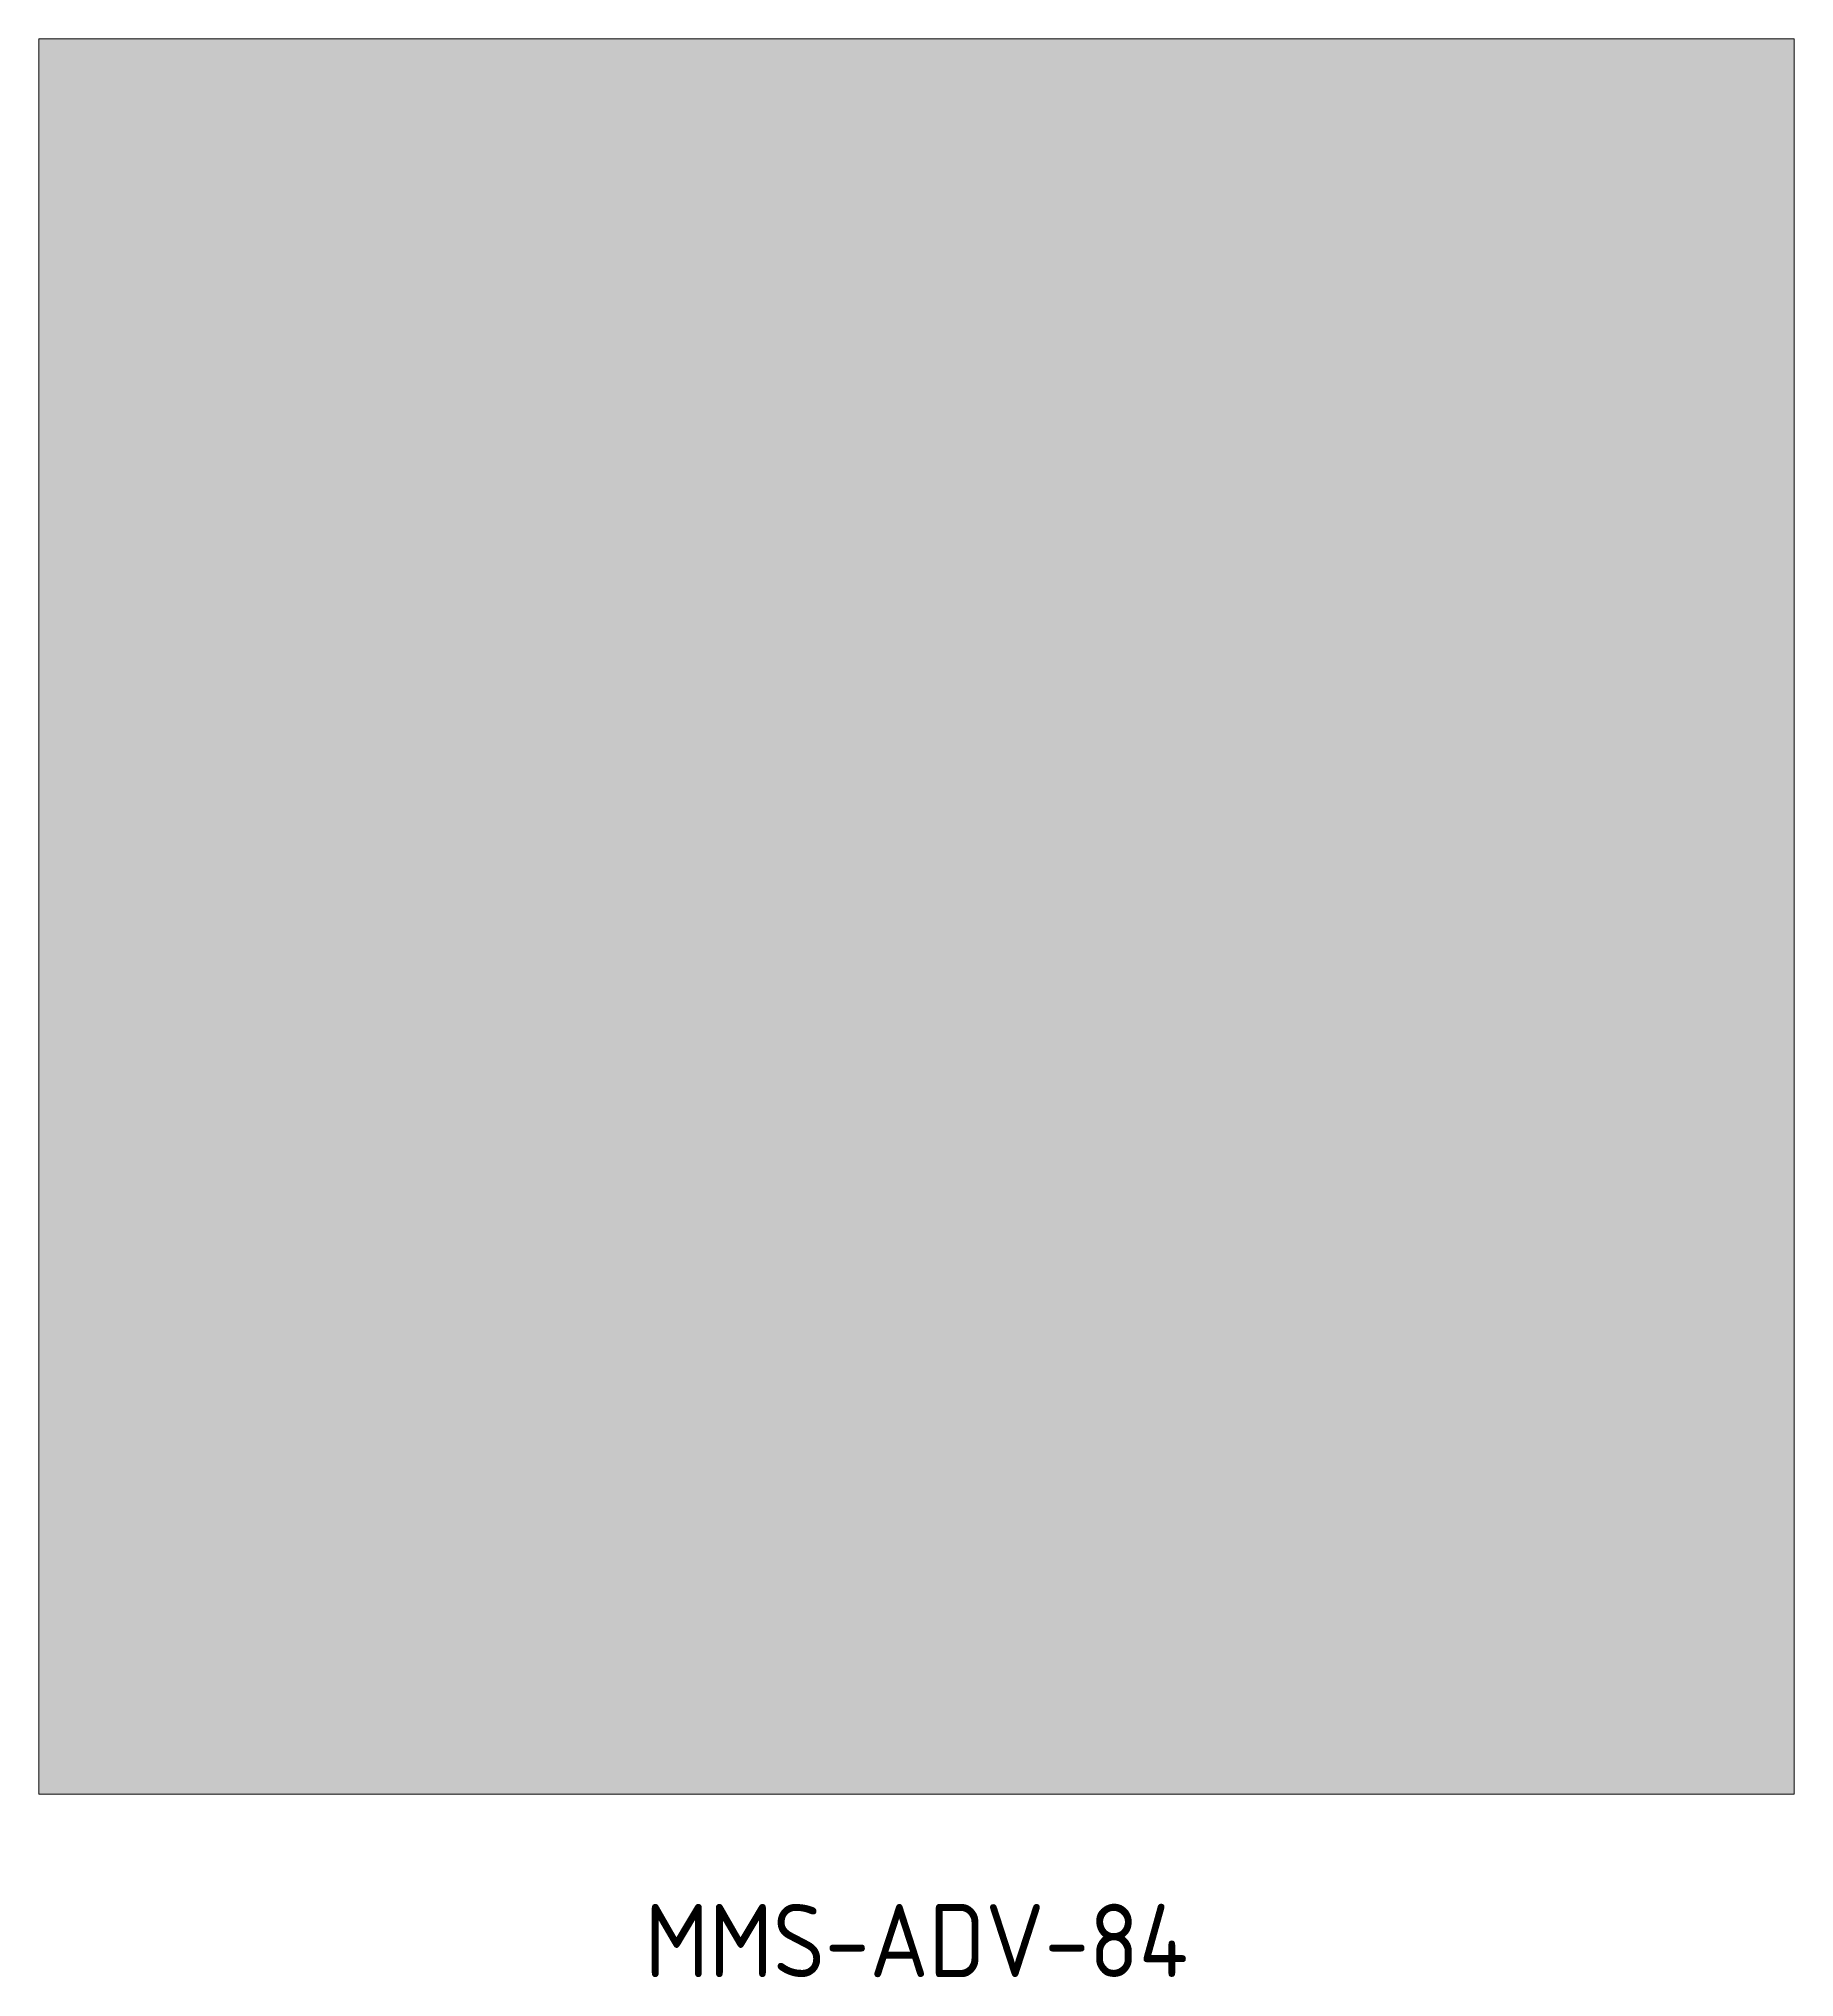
# Model space of a CAD drawing. Header units: millimetres. Extents: x 8861.5 to 8921.5, y 3680.3 to 3746.6.
import ezdxf
from ezdxf.enums import TextEntityAlignment as Align

# ---------------------------------------------------------------- set-up
doc = ezdxf.new("R2010")
doc.units = ezdxf.units.MM
doc.linetypes.add('CENTERX2', pattern=[101.6, 63.5, -12.7, 12.7, -12.7])
doc.layers.add('GSBWFILL', color=7, linetype='Continuous', lineweight=0)
doc.layers.add('L25', color=1, linetype='Continuous')
doc.layers.add('T25', color=1, linetype='Continuous')
doc.styles.add('ISO', font='isocp2.shx')
doc.styles.add('TSText', font='Simplex.shx')
doc.styles.add('TSTextStyleFHWA Series B2000EX', font='fhwa_b2000ex_ttf.ttf')
doc.styles.add('TSTextStyleFHWA Series C2000EX', font='fhwa_c2000ex_ttf.ttf')

# ---------------------------------------------------------------- blocks, each defined once
blk = doc.blocks.new('*U249')
at = {"layer": 'GSBWFILL', "linetype": 'Continuous', "transparency": 33554687}
blk.add_lwpolyline([(-30, -30), (30, -30), (30, 30), (-30, 30), (-30, -30)], close=True, dxfattribs=at).dxf.unprotected_set("ltscale", 0)
at = {"layer": 'GSBWFILL', "color": 250, "transparency": 33554687, "style": 'TSText'}
for s in ['levels:GSCOLORFILL|GSBWFILL|GSOUTLINE', 'chevronShoulderRadius:300.000', 'constructPanels:900|600|450', 'panelBorderRadius:300.000', 'chevronTipRadius:300.000', 'panelStyle:TTTest.ssm', 'panelRoundCorners:0', 'constructPanelMode:0', 'panelName:name', 'panelStation:none', 'panelWidthLock:1', 'panelHeightLock:1', 'heightRounding:1', 'panelQuantity:1', 'panelMaterial:0', 'legendMaterial:0', 'panelMounting:0', 'panelStandard:1', 'widthRounding:1', 'marginAlign:9', 'panelSizes:', 'panelShape:0', 'version:2']:
    blk.add_text(s, height=0.001, dxfattribs=at).set_placement((0, 29.998), align=Align.CENTER)
blk = doc.blocks.new('*U242')
at = {"layer": 'GSBWFILL', "transparency": 33554687, "style": 'TSTextStyleFHWA Series B2000EX'}
blk.add_text('W', height=12, dxfattribs=at).set_placement((-0.35, 0))
blk = doc.blocks.new('*U243')
at = {"layer": 'GSBWFILL', "transparency": 33554687, "style": 'TSTextStyleFHWA Series B2000EX'}
blk.add_text('O', height=12, dxfattribs=at).set_placement((-0.968, 0))
blk = doc.blocks.new('*U244')
at = {"layer": 'GSBWFILL', "transparency": 33554687, "style": 'TSTextStyleFHWA Series B2000EX'}
blk.add_text('R', height=12, dxfattribs=at).set_placement((-1.318, 0))
blk = doc.blocks.new('*U245')
at = {"layer": 'GSBWFILL', "transparency": 33554687, "style": 'TSTextStyleFHWA Series B2000EX'}
blk.add_text('K', height=12, dxfattribs=at).set_placement((-1.318, 0))
blk = doc.blocks.new('*U246')
at = {"layer": 'GSBWFILL', "transparency": 33554687, "style": 'TSTextStyleFHWA Series B2000EX'}
blk.add_text('E', height=12, dxfattribs=at).set_placement((-1.318, 0))
blk = doc.blocks.new('*U247')
at = {"layer": 'GSBWFILL', "transparency": 33554687, "style": 'TSTextStyleFHWA Series B2000EX'}
blk.add_text('R', height=12, dxfattribs=at).set_placement((-1.318, 0))
blk = doc.blocks.new('*U248')
at = {"layer": 'GSBWFILL', "transparency": 33554687, "style": 'TSTextStyleFHWA Series B2000EX'}
blk.add_text('S', height=12, dxfattribs=at).set_placement((-0.602, 0))
blk = doc.blocks.new('*U241')
at = {"layer": 'L25'}
for name, p in [('*U242', (0, 0)), ('*U243', (8.62, 0)), ('*U244', (15.887, 0)), ('*U245', (22.503, 0)), ('*U246', (29.288, 0)), ('*U247', (35.321, 0)), ('*U248', (41.4, 0))]:
    blk.add_blockref(name, p, dxfattribs=at)
blk = doc.blocks.new('*U240')
at = {"layer": 'L25'}
blk.add_blockref('*U241', (-23.291, 0), dxfattribs=at)
blk = doc.blocks.new('*U252')
at = {"layer": 'GSBWFILL', "transparency": 33554687, "style": 'TSTextStyleFHWA Series C2000EX'}
blk.add_text('U', height=12, dxfattribs=at).set_placement((-1.318, 0))
blk = doc.blocks.new('*U253')
at = {"layer": 'GSBWFILL', "transparency": 33554687, "style": 'TSTextStyleFHWA Series C2000EX'}
blk.add_text('N', height=12, dxfattribs=at).set_placement((-1.318, 0))
blk = doc.blocks.new('*U254')
at = {"layer": 'GSBWFILL', "transparency": 33554687, "style": 'TSTextStyleFHWA Series C2000EX'}
blk.add_text('D', height=12, dxfattribs=at).set_placement((-1.318, 0))
blk = doc.blocks.new('*U255')
at = {"layer": 'GSBWFILL', "transparency": 33554687, "style": 'TSTextStyleFHWA Series C2000EX'}
blk.add_text('E', height=12, dxfattribs=at).set_placement((-1.318, 0))
blk = doc.blocks.new('*U256')
at = {"layer": 'GSBWFILL', "transparency": 33554687, "style": 'TSTextStyleFHWA Series C2000EX'}
blk.add_text('R', height=12, dxfattribs=at).set_placement((-1.318, 0))
blk = doc.blocks.new('*U251')
at = {"layer": 'L25'}
for name, p in [('*U252', (0, 0)), ('*U253', (8.721, 0)), ('*U254', (17.443, 0)), ('*U255', (25.975, 0)), ('*U256', (33.606, 0))]:
    blk.add_blockref(name, p, dxfattribs=at)
blk = doc.blocks.new('*U250')
at = {"layer": 'L25'}
blk.add_blockref('*U251', (-20.175, 0), dxfattribs=at)
blk = doc.blocks.new('*U259')
at = {"layer": 'GSBWFILL', "transparency": 33554687, "style": 'TSTextStyleFHWA Series C2000EX'}
blk.add_text('B', height=12, dxfattribs=at).set_placement((-1.318, 0))
blk = doc.blocks.new('*U260')
at = {"layer": 'GSBWFILL', "transparency": 33554687, "style": 'TSTextStyleFHWA Series C2000EX'}
blk.add_text('R', height=12, dxfattribs=at).set_placement((-1.318, 0))
blk = doc.blocks.new('*U261')
at = {"layer": 'GSBWFILL', "transparency": 33554687, "style": 'TSTextStyleFHWA Series C2000EX'}
blk.add_text('I', height=12, dxfattribs=at).set_placement((-1.318, 0))
blk = doc.blocks.new('*U262')
at = {"layer": 'GSBWFILL', "transparency": 33554687, "style": 'TSTextStyleFHWA Series C2000EX'}
blk.add_text('D', height=12, dxfattribs=at).set_placement((-1.318, 0))
blk = doc.blocks.new('*U263')
at = {"layer": 'GSBWFILL', "transparency": 33554687, "style": 'TSTextStyleFHWA Series C2000EX'}
blk.add_text('G', height=12, dxfattribs=at).set_placement((-1.066, 0))
blk = doc.blocks.new('*U264')
at = {"layer": 'GSBWFILL', "transparency": 33554687, "style": 'TSTextStyleFHWA Series C2000EX'}
blk.add_text('E', height=12, dxfattribs=at).set_placement((-1.318, 0))
blk = doc.blocks.new('*U258')
at = {"layer": 'L25'}
for name, p in [('*U259', (0, 0)), ('*U260', (8.27, 0)), ('*U261', (16.54, 0)), ('*U262', (20.195, 0)), ('*U263', (28.538, 0)), ('*U264', (37.037, 0))]:
    blk.add_blockref(name, p, dxfattribs=at)
blk = doc.blocks.new('*U257')
at = {"layer": 'L25'}
blk.add_blockref('*U258', (-21.565, 0), dxfattribs=at)

msp = doc.modelspace()

# ---------------------------------------------------------------- hatches: boundary and pattern name
at = {"layer": 'L25', "true_color": 0xf8d731}
h = msp.add_hatch(color=40, dxfattribs=at)
h.dxf.hatch_style = 1
h.paths.add_polyline_path([(8861.542, 3746.603), (8861.542, 3686.603), (8921.542, 3686.603), (8921.542, 3746.603)])
h.paths.add_polyline_path([(8891.534, 3746.601), (8891.551, 3746.601), (8891.551, 3746.603), (8891.534, 3746.603)], flags=8)
h.paths.add_polyline_path([(8891.536, 3746.601), (8891.549, 3746.601), (8891.549, 3746.603), (8891.536, 3746.603)], flags=8)
h.paths.add_polyline_path([(8891.537, 3746.601), (8891.548, 3746.601), (8891.548, 3746.603), (8891.537, 3746.603)], flags=8)
h.paths.add_polyline_path([(8891.535, 3746.601), (8891.549, 3746.601), (8891.549, 3746.603), (8891.535, 3746.603)], flags=8)
h.paths.add_polyline_path([(8891.536, 3746.601), (8891.548, 3746.601), (8891.548, 3746.603), (8891.536, 3746.603)], flags=8)
h.paths.add_polyline_path([(8891.536, 3746.601), (8891.549, 3746.601), (8891.549, 3746.603), (8891.536, 3746.603)], flags=8)
h.paths.add_polyline_path([(8891.536, 3746.601), (8891.549, 3746.601), (8891.549, 3746.603), (8891.536, 3746.603)], flags=8)
h.paths.add_polyline_path([(8891.536, 3746.601), (8891.549, 3746.601), (8891.549, 3746.603), (8891.536, 3746.603)], flags=8)
h.paths.add_polyline_path([(8891.537, 3746.601), (8891.548, 3746.601), (8891.548, 3746.603), (8891.537, 3746.603)], flags=8)
h.paths.add_polyline_path([(8891.534, 3746.601), (8891.551, 3746.601), (8891.551, 3746.603), (8891.534, 3746.603)], flags=8)
h.paths.add_polyline_path([(8891.534, 3746.601), (8891.551, 3746.601), (8891.551, 3746.603), (8891.534, 3746.603)], flags=8)
h.paths.add_polyline_path([(8891.531, 3746.601), (8891.554, 3746.601), (8891.554, 3746.603), (8891.531, 3746.603)], flags=24)
h.paths.add_polyline_path([(8891.538, 3746.601), (8891.547, 3746.601), (8891.547, 3746.603), (8891.538, 3746.603)], flags=8)
h.paths.add_polyline_path([(8891.536, 3746.601), (8891.549, 3746.601), (8891.549, 3746.603), (8891.536, 3746.603)], flags=8)
h.paths.add_polyline_path([(8891.527, 3746.601), (8891.558, 3746.601), (8891.558, 3746.603), (8891.527, 3746.603)], flags=24)
h.paths.add_polyline_path([(8891.539, 3746.601), (8891.546, 3746.601), (8891.546, 3746.603), (8891.539, 3746.603)], flags=8)
h.paths.add_polyline_path([(8891.536, 3746.601), (8891.549, 3746.601), (8891.549, 3746.603), (8891.536, 3746.603)], flags=8)
h.paths.add_polyline_path([(8891.537, 3746.601), (8891.548, 3746.601), (8891.548, 3746.603), (8891.537, 3746.603)], flags=8)
h.paths.add_polyline_path([(8891.532, 3746.601), (8891.553, 3746.601), (8891.553, 3746.603), (8891.532, 3746.603)], flags=8)
h.paths.add_polyline_path([(8891.532, 3746.601), (8891.552, 3746.601), (8891.552, 3746.603), (8891.532, 3746.603)], flags=8)
h.paths.add_polyline_path([(8891.53, 3746.601), (8891.555, 3746.601), (8891.555, 3746.603), (8891.53, 3746.603)], flags=8)
h.paths.add_polyline_path([(8864.901, 3725.603), (8879.232, 3725.603), (8879.232, 3743.603), (8864.901, 3743.603)], flags=24)
h.paths.add_polyline_path([(8872.803, 3725.3), (8886.487, 3725.3), (8886.487, 3743.898), (8872.803, 3743.898)], flags=24)
h.paths.add_polyline_path([(8879.82, 3725.603), (8892.914, 3725.603), (8892.914, 3743.603), (8879.82, 3743.603)], flags=24)
h.paths.add_polyline_path([(8886.436, 3725.603), (8899.701, 3725.603), (8899.701, 3743.603), (8886.436, 3743.603)], flags=24)
h.paths.add_polyline_path([(8893.221, 3725.603), (8905.738, 3725.603), (8905.738, 3743.603), (8893.221, 3743.603)], flags=24)
h.paths.add_polyline_path([(8899.254, 3725.603), (8912.348, 3725.603), (8912.348, 3743.603), (8899.254, 3743.603)], flags=24)
h.paths.add_polyline_path([(8905.95, 3725.3), (8918.527, 3725.3), (8918.527, 3743.898), (8905.95, 3743.898)], flags=24)
h.paths.add_polyline_path([(8866.998, 3707.349), (8882.48, 3707.349), (8882.48, 3725.654), (8866.998, 3725.654)], flags=24)
h.paths.add_polyline_path([(8875.771, 3707.603), (8891.151, 3707.603), (8891.151, 3725.603), (8875.771, 3725.603)], flags=24)
h.paths.add_polyline_path([(8884.492, 3707.603), (8899.62, 3707.603), (8899.62, 3725.603), (8884.492, 3725.603)], flags=24)
h.paths.add_polyline_path([(8893.024, 3707.603), (8907.168, 3707.603), (8907.168, 3725.603), (8893.024, 3725.603)], flags=24)
h.paths.add_polyline_path([(8900.655, 3707.603), (8915.434, 3707.603), (8915.434, 3725.603), (8900.655, 3725.603)], flags=24)
h.paths.add_polyline_path([(8865.659, 3689.603), (8880.437, 3689.603), (8880.437, 3707.603), (8865.659, 3707.603)], flags=24)
h.paths.add_polyline_path([(8873.929, 3689.603), (8888.707, 3689.603), (8888.707, 3707.603), (8873.929, 3707.603)], flags=24)
h.paths.add_polyline_path([(8882.199, 3689.603), (8892.511, 3689.603), (8892.511, 3707.603), (8882.199, 3707.603)], flags=24)
h.paths.add_polyline_path([(8885.854, 3689.603), (8900.982, 3689.603), (8900.982, 3707.603), (8885.854, 3707.603)], flags=24)
h.paths.add_polyline_path([(8894.349, 3689.3), (8909.392, 3689.3), (8909.392, 3707.898), (8894.349, 3707.898)], flags=24)
h.paths.add_polyline_path([(8902.696, 3689.603), (8916.84, 3689.603), (8916.84, 3707.603), (8902.696, 3707.603)], flags=24)
h = msp.add_hatch(color=40, dxfattribs=at)
h.dxf.hatch_style = 1
h.paths.add_polyline_path([(8921.542, 3746.603), (8861.542, 3746.603), (8861.542, 3686.603), (8921.542, 3686.603)])
h.paths.add_polyline_path([(8891.534, 3746.601), (8891.551, 3746.601), (8891.551, 3746.603), (8891.534, 3746.603)], flags=8)
h.paths.add_polyline_path([(8891.536, 3746.601), (8891.549, 3746.601), (8891.549, 3746.603), (8891.536, 3746.603)], flags=8)
h.paths.add_polyline_path([(8891.537, 3746.601), (8891.548, 3746.601), (8891.548, 3746.603), (8891.537, 3746.603)], flags=8)
h.paths.add_polyline_path([(8891.535, 3746.601), (8891.549, 3746.601), (8891.549, 3746.603), (8891.535, 3746.603)], flags=8)
h.paths.add_polyline_path([(8891.536, 3746.601), (8891.548, 3746.601), (8891.548, 3746.603), (8891.536, 3746.603)], flags=8)
h.paths.add_polyline_path([(8891.536, 3746.601), (8891.549, 3746.601), (8891.549, 3746.603), (8891.536, 3746.603)], flags=8)
h.paths.add_polyline_path([(8891.536, 3746.601), (8891.549, 3746.601), (8891.549, 3746.603), (8891.536, 3746.603)], flags=8)
h.paths.add_polyline_path([(8891.536, 3746.601), (8891.549, 3746.601), (8891.549, 3746.603), (8891.536, 3746.603)], flags=8)
h.paths.add_polyline_path([(8891.537, 3746.601), (8891.548, 3746.601), (8891.548, 3746.603), (8891.537, 3746.603)], flags=8)
h.paths.add_polyline_path([(8891.534, 3746.601), (8891.551, 3746.601), (8891.551, 3746.603), (8891.534, 3746.603)], flags=8)
h.paths.add_polyline_path([(8891.534, 3746.601), (8891.551, 3746.601), (8891.551, 3746.603), (8891.534, 3746.603)], flags=8)
h.paths.add_polyline_path([(8891.531, 3746.601), (8891.554, 3746.601), (8891.554, 3746.603), (8891.531, 3746.603)], flags=24)
h.paths.add_polyline_path([(8891.538, 3746.601), (8891.547, 3746.601), (8891.547, 3746.603), (8891.538, 3746.603)], flags=8)
h.paths.add_polyline_path([(8891.536, 3746.601), (8891.549, 3746.601), (8891.549, 3746.603), (8891.536, 3746.603)], flags=8)
h.paths.add_polyline_path([(8891.527, 3746.601), (8891.558, 3746.601), (8891.558, 3746.603), (8891.527, 3746.603)], flags=24)
h.paths.add_polyline_path([(8891.539, 3746.601), (8891.546, 3746.601), (8891.546, 3746.603), (8891.539, 3746.603)], flags=8)
h.paths.add_polyline_path([(8891.536, 3746.601), (8891.549, 3746.601), (8891.549, 3746.603), (8891.536, 3746.603)], flags=8)
h.paths.add_polyline_path([(8891.537, 3746.601), (8891.548, 3746.601), (8891.548, 3746.603), (8891.537, 3746.603)], flags=8)
h.paths.add_polyline_path([(8891.532, 3746.601), (8891.553, 3746.601), (8891.553, 3746.603), (8891.532, 3746.603)], flags=8)
h.paths.add_polyline_path([(8891.532, 3746.601), (8891.552, 3746.601), (8891.552, 3746.603), (8891.532, 3746.603)], flags=8)
h.paths.add_polyline_path([(8891.53, 3746.601), (8891.555, 3746.601), (8891.555, 3746.603), (8891.53, 3746.603)], flags=8)
h.paths.add_polyline_path([(8864.901, 3725.603), (8879.232, 3725.603), (8879.232, 3743.603), (8864.901, 3743.603)], flags=24)
h.paths.add_polyline_path([(8872.803, 3725.3), (8886.487, 3725.3), (8886.487, 3743.898), (8872.803, 3743.898)], flags=24)
h.paths.add_polyline_path([(8879.82, 3725.603), (8892.914, 3725.603), (8892.914, 3743.603), (8879.82, 3743.603)], flags=24)
h.paths.add_polyline_path([(8886.436, 3725.603), (8899.701, 3725.603), (8899.701, 3743.603), (8886.436, 3743.603)], flags=24)
h.paths.add_polyline_path([(8893.221, 3725.603), (8905.738, 3725.603), (8905.738, 3743.603), (8893.221, 3743.603)], flags=24)
h.paths.add_polyline_path([(8899.254, 3725.603), (8912.348, 3725.603), (8912.348, 3743.603), (8899.254, 3743.603)], flags=24)
h.paths.add_polyline_path([(8905.95, 3725.3), (8918.527, 3725.3), (8918.527, 3743.898), (8905.95, 3743.898)], flags=24)
h.paths.add_polyline_path([(8866.998, 3707.349), (8882.48, 3707.349), (8882.48, 3725.654), (8866.998, 3725.654)], flags=24)
h.paths.add_polyline_path([(8875.771, 3707.603), (8891.151, 3707.603), (8891.151, 3725.603), (8875.771, 3725.603)], flags=24)
h.paths.add_polyline_path([(8884.492, 3707.603), (8899.62, 3707.603), (8899.62, 3725.603), (8884.492, 3725.603)], flags=24)
h.paths.add_polyline_path([(8893.024, 3707.603), (8907.168, 3707.603), (8907.168, 3725.603), (8893.024, 3725.603)], flags=24)
h.paths.add_polyline_path([(8900.655, 3707.603), (8915.434, 3707.603), (8915.434, 3725.603), (8900.655, 3725.603)], flags=24)
h.paths.add_polyline_path([(8865.659, 3689.603), (8880.437, 3689.603), (8880.437, 3707.603), (8865.659, 3707.603)], flags=24)
h.paths.add_polyline_path([(8873.929, 3689.603), (8888.707, 3689.603), (8888.707, 3707.603), (8873.929, 3707.603)], flags=24)
h.paths.add_polyline_path([(8882.199, 3689.603), (8892.511, 3689.603), (8892.511, 3707.603), (8882.199, 3707.603)], flags=24)
h.paths.add_polyline_path([(8885.854, 3689.603), (8900.982, 3689.603), (8900.982, 3707.603), (8885.854, 3707.603)], flags=24)
h.paths.add_polyline_path([(8894.349, 3689.3), (8909.392, 3689.3), (8909.392, 3707.898), (8894.349, 3707.898)], flags=24)
h.paths.add_polyline_path([(8902.696, 3689.603), (8916.84, 3689.603), (8916.84, 3707.603), (8902.696, 3707.603)], flags=24)
h = msp.add_hatch(color=40, dxfattribs=at)
h.dxf.hatch_style = 1
h.paths.add_polyline_path([(8861.542, 3746.603), (8861.542, 3686.603), (8921.542, 3686.603), (8921.542, 3746.603)])
h.paths.add_polyline_path([(8891.534, 3746.601), (8891.551, 3746.601), (8891.551, 3746.603), (8891.534, 3746.603)], flags=8)
h.paths.add_polyline_path([(8891.536, 3746.601), (8891.549, 3746.601), (8891.549, 3746.603), (8891.536, 3746.603)], flags=8)
h.paths.add_polyline_path([(8891.537, 3746.601), (8891.548, 3746.601), (8891.548, 3746.603), (8891.537, 3746.603)], flags=8)
h.paths.add_polyline_path([(8891.535, 3746.601), (8891.549, 3746.601), (8891.549, 3746.603), (8891.535, 3746.603)], flags=8)
h.paths.add_polyline_path([(8891.536, 3746.601), (8891.548, 3746.601), (8891.548, 3746.603), (8891.536, 3746.603)], flags=8)
h.paths.add_polyline_path([(8891.536, 3746.601), (8891.549, 3746.601), (8891.549, 3746.603), (8891.536, 3746.603)], flags=8)
h.paths.add_polyline_path([(8891.536, 3746.601), (8891.549, 3746.601), (8891.549, 3746.603), (8891.536, 3746.603)], flags=8)
h.paths.add_polyline_path([(8891.536, 3746.601), (8891.549, 3746.601), (8891.549, 3746.603), (8891.536, 3746.603)], flags=8)
h.paths.add_polyline_path([(8891.537, 3746.601), (8891.548, 3746.601), (8891.548, 3746.603), (8891.537, 3746.603)], flags=8)
h.paths.add_polyline_path([(8891.534, 3746.601), (8891.551, 3746.601), (8891.551, 3746.603), (8891.534, 3746.603)], flags=8)
h.paths.add_polyline_path([(8891.534, 3746.601), (8891.551, 3746.601), (8891.551, 3746.603), (8891.534, 3746.603)], flags=8)
h.paths.add_polyline_path([(8891.531, 3746.601), (8891.554, 3746.601), (8891.554, 3746.603), (8891.531, 3746.603)], flags=24)
h.paths.add_polyline_path([(8891.538, 3746.601), (8891.547, 3746.601), (8891.547, 3746.603), (8891.538, 3746.603)], flags=8)
h.paths.add_polyline_path([(8891.536, 3746.601), (8891.549, 3746.601), (8891.549, 3746.603), (8891.536, 3746.603)], flags=8)
h.paths.add_polyline_path([(8891.527, 3746.601), (8891.558, 3746.601), (8891.558, 3746.603), (8891.527, 3746.603)], flags=24)
h.paths.add_polyline_path([(8891.539, 3746.601), (8891.546, 3746.601), (8891.546, 3746.603), (8891.539, 3746.603)], flags=8)
h.paths.add_polyline_path([(8891.536, 3746.601), (8891.549, 3746.601), (8891.549, 3746.603), (8891.536, 3746.603)], flags=8)
h.paths.add_polyline_path([(8891.537, 3746.601), (8891.548, 3746.601), (8891.548, 3746.603), (8891.537, 3746.603)], flags=8)
h.paths.add_polyline_path([(8891.532, 3746.601), (8891.553, 3746.601), (8891.553, 3746.603), (8891.532, 3746.603)], flags=8)
h.paths.add_polyline_path([(8891.532, 3746.601), (8891.552, 3746.601), (8891.552, 3746.603), (8891.532, 3746.603)], flags=8)
h.paths.add_polyline_path([(8891.53, 3746.601), (8891.555, 3746.601), (8891.555, 3746.603), (8891.53, 3746.603)], flags=8)
h.paths.add_polyline_path([(8864.901, 3725.603), (8879.232, 3725.603), (8879.232, 3743.603), (8864.901, 3743.603)], flags=24)
h.paths.add_polyline_path([(8872.803, 3725.3), (8886.487, 3725.3), (8886.487, 3743.898), (8872.803, 3743.898)], flags=24)
h.paths.add_polyline_path([(8879.82, 3725.603), (8892.914, 3725.603), (8892.914, 3743.603), (8879.82, 3743.603)], flags=24)
h.paths.add_polyline_path([(8886.436, 3725.603), (8899.701, 3725.603), (8899.701, 3743.603), (8886.436, 3743.603)], flags=24)
h.paths.add_polyline_path([(8893.221, 3725.603), (8905.738, 3725.603), (8905.738, 3743.603), (8893.221, 3743.603)], flags=24)
h.paths.add_polyline_path([(8899.254, 3725.603), (8912.348, 3725.603), (8912.348, 3743.603), (8899.254, 3743.603)], flags=24)
h.paths.add_polyline_path([(8905.95, 3725.3), (8918.527, 3725.3), (8918.527, 3743.898), (8905.95, 3743.898)], flags=24)
h.paths.add_polyline_path([(8866.998, 3707.349), (8882.48, 3707.349), (8882.48, 3725.654), (8866.998, 3725.654)], flags=24)
h.paths.add_polyline_path([(8875.771, 3707.603), (8891.151, 3707.603), (8891.151, 3725.603), (8875.771, 3725.603)], flags=24)
h.paths.add_polyline_path([(8884.492, 3707.603), (8899.62, 3707.603), (8899.62, 3725.603), (8884.492, 3725.603)], flags=24)
h.paths.add_polyline_path([(8893.024, 3707.603), (8907.168, 3707.603), (8907.168, 3725.603), (8893.024, 3725.603)], flags=24)
h.paths.add_polyline_path([(8900.655, 3707.603), (8915.434, 3707.603), (8915.434, 3725.603), (8900.655, 3725.603)], flags=24)
h.paths.add_polyline_path([(8865.659, 3689.603), (8880.437, 3689.603), (8880.437, 3707.603), (8865.659, 3707.603)], flags=24)
h.paths.add_polyline_path([(8873.929, 3689.603), (8888.707, 3689.603), (8888.707, 3707.603), (8873.929, 3707.603)], flags=24)
h.paths.add_polyline_path([(8882.199, 3689.603), (8892.511, 3689.603), (8892.511, 3707.603), (8882.199, 3707.603)], flags=24)
h.paths.add_polyline_path([(8885.854, 3689.603), (8900.982, 3689.603), (8900.982, 3707.603), (8885.854, 3707.603)], flags=24)
h.paths.add_polyline_path([(8894.349, 3689.3), (8909.392, 3689.3), (8909.392, 3707.898), (8894.349, 3707.898)], flags=24)
h.paths.add_polyline_path([(8902.696, 3689.603), (8916.84, 3689.603), (8916.84, 3707.603), (8902.696, 3707.603)], flags=24)
h = msp.add_hatch(color=40, dxfattribs=at)
h.dxf.hatch_style = 1
h.paths.add_polyline_path([(8861.542, 3746.603), (8861.542, 3686.603), (8921.542, 3686.603), (8921.542, 3746.603)])
h.paths.add_polyline_path([(8891.534, 3746.601), (8891.551, 3746.601), (8891.551, 3746.603), (8891.534, 3746.603)], flags=8)
h.paths.add_polyline_path([(8891.536, 3746.601), (8891.549, 3746.601), (8891.549, 3746.603), (8891.536, 3746.603)], flags=8)
h.paths.add_polyline_path([(8891.537, 3746.601), (8891.548, 3746.601), (8891.548, 3746.603), (8891.537, 3746.603)], flags=8)
h.paths.add_polyline_path([(8891.535, 3746.601), (8891.549, 3746.601), (8891.549, 3746.603), (8891.535, 3746.603)], flags=8)
h.paths.add_polyline_path([(8891.536, 3746.601), (8891.548, 3746.601), (8891.548, 3746.603), (8891.536, 3746.603)], flags=8)
h.paths.add_polyline_path([(8891.536, 3746.601), (8891.549, 3746.601), (8891.549, 3746.603), (8891.536, 3746.603)], flags=8)
h.paths.add_polyline_path([(8891.536, 3746.601), (8891.549, 3746.601), (8891.549, 3746.603), (8891.536, 3746.603)], flags=8)
h.paths.add_polyline_path([(8891.536, 3746.601), (8891.549, 3746.601), (8891.549, 3746.603), (8891.536, 3746.603)], flags=8)
h.paths.add_polyline_path([(8891.537, 3746.601), (8891.548, 3746.601), (8891.548, 3746.603), (8891.537, 3746.603)], flags=8)
h.paths.add_polyline_path([(8891.534, 3746.601), (8891.551, 3746.601), (8891.551, 3746.603), (8891.534, 3746.603)], flags=8)
h.paths.add_polyline_path([(8891.534, 3746.601), (8891.551, 3746.601), (8891.551, 3746.603), (8891.534, 3746.603)], flags=8)
h.paths.add_polyline_path([(8891.531, 3746.601), (8891.554, 3746.601), (8891.554, 3746.603), (8891.531, 3746.603)], flags=24)
h.paths.add_polyline_path([(8891.538, 3746.601), (8891.547, 3746.601), (8891.547, 3746.603), (8891.538, 3746.603)], flags=8)
h.paths.add_polyline_path([(8891.536, 3746.601), (8891.549, 3746.601), (8891.549, 3746.603), (8891.536, 3746.603)], flags=8)
h.paths.add_polyline_path([(8891.527, 3746.601), (8891.558, 3746.601), (8891.558, 3746.603), (8891.527, 3746.603)], flags=24)
h.paths.add_polyline_path([(8891.539, 3746.601), (8891.546, 3746.601), (8891.546, 3746.603), (8891.539, 3746.603)], flags=8)
h.paths.add_polyline_path([(8891.536, 3746.601), (8891.549, 3746.601), (8891.549, 3746.603), (8891.536, 3746.603)], flags=8)
h.paths.add_polyline_path([(8891.537, 3746.601), (8891.548, 3746.601), (8891.548, 3746.603), (8891.537, 3746.603)], flags=8)
h.paths.add_polyline_path([(8891.532, 3746.601), (8891.553, 3746.601), (8891.553, 3746.603), (8891.532, 3746.603)], flags=8)
h.paths.add_polyline_path([(8891.532, 3746.601), (8891.552, 3746.601), (8891.552, 3746.603), (8891.532, 3746.603)], flags=8)
h.paths.add_polyline_path([(8891.53, 3746.601), (8891.555, 3746.601), (8891.555, 3746.603), (8891.53, 3746.603)], flags=8)
h.paths.add_polyline_path([(8864.901, 3725.603), (8879.232, 3725.603), (8879.232, 3743.603), (8864.901, 3743.603)], flags=24)
h.paths.add_polyline_path([(8872.803, 3725.3), (8886.487, 3725.3), (8886.487, 3743.898), (8872.803, 3743.898)], flags=24)
h.paths.add_polyline_path([(8879.82, 3725.603), (8892.914, 3725.603), (8892.914, 3743.603), (8879.82, 3743.603)], flags=24)
h.paths.add_polyline_path([(8886.436, 3725.603), (8899.701, 3725.603), (8899.701, 3743.603), (8886.436, 3743.603)], flags=24)
h.paths.add_polyline_path([(8893.221, 3725.603), (8905.738, 3725.603), (8905.738, 3743.603), (8893.221, 3743.603)], flags=24)
h.paths.add_polyline_path([(8899.254, 3725.603), (8912.348, 3725.603), (8912.348, 3743.603), (8899.254, 3743.603)], flags=24)
h.paths.add_polyline_path([(8905.95, 3725.3), (8918.527, 3725.3), (8918.527, 3743.898), (8905.95, 3743.898)], flags=24)
h.paths.add_polyline_path([(8866.998, 3707.349), (8882.48, 3707.349), (8882.48, 3725.654), (8866.998, 3725.654)], flags=24)
h.paths.add_polyline_path([(8875.771, 3707.603), (8891.151, 3707.603), (8891.151, 3725.603), (8875.771, 3725.603)], flags=24)
h.paths.add_polyline_path([(8884.492, 3707.603), (8899.62, 3707.603), (8899.62, 3725.603), (8884.492, 3725.603)], flags=24)
h.paths.add_polyline_path([(8893.024, 3707.603), (8907.168, 3707.603), (8907.168, 3725.603), (8893.024, 3725.603)], flags=24)
h.paths.add_polyline_path([(8900.655, 3707.603), (8915.434, 3707.603), (8915.434, 3725.603), (8900.655, 3725.603)], flags=24)
h.paths.add_polyline_path([(8865.659, 3689.603), (8880.437, 3689.603), (8880.437, 3707.603), (8865.659, 3707.603)], flags=24)
h.paths.add_polyline_path([(8873.929, 3689.603), (8888.707, 3689.603), (8888.707, 3707.603), (8873.929, 3707.603)], flags=24)
h.paths.add_polyline_path([(8882.199, 3689.603), (8892.511, 3689.603), (8892.511, 3707.603), (8882.199, 3707.603)], flags=24)
h.paths.add_polyline_path([(8885.854, 3689.603), (8900.982, 3689.603), (8900.982, 3707.603), (8885.854, 3707.603)], flags=24)
h.paths.add_polyline_path([(8894.349, 3689.3), (8909.392, 3689.3), (8909.392, 3707.898), (8894.349, 3707.898)], flags=24)
h.paths.add_polyline_path([(8902.696, 3689.603), (8916.84, 3689.603), (8916.84, 3707.603), (8902.696, 3707.603)], flags=24)
h = msp.add_hatch(color=40, dxfattribs=at)
h.dxf.hatch_style = 1
h.paths.add_polyline_path([(8921.542, 3686.603), (8921.542, 3746.603), (8861.542, 3746.603), (8861.542, 3686.603)])
h.paths.add_polyline_path([(8891.534, 3746.601), (8891.551, 3746.601), (8891.551, 3746.603), (8891.534, 3746.603)], flags=8)
h.paths.add_polyline_path([(8891.536, 3746.601), (8891.549, 3746.601), (8891.549, 3746.603), (8891.536, 3746.603)], flags=8)
h.paths.add_polyline_path([(8891.537, 3746.601), (8891.548, 3746.601), (8891.548, 3746.603), (8891.537, 3746.603)], flags=8)
h.paths.add_polyline_path([(8891.535, 3746.601), (8891.549, 3746.601), (8891.549, 3746.603), (8891.535, 3746.603)], flags=8)
h.paths.add_polyline_path([(8891.536, 3746.601), (8891.548, 3746.601), (8891.548, 3746.603), (8891.536, 3746.603)], flags=8)
h.paths.add_polyline_path([(8891.536, 3746.601), (8891.549, 3746.601), (8891.549, 3746.603), (8891.536, 3746.603)], flags=8)
h.paths.add_polyline_path([(8891.536, 3746.601), (8891.549, 3746.601), (8891.549, 3746.603), (8891.536, 3746.603)], flags=8)
h.paths.add_polyline_path([(8891.536, 3746.601), (8891.549, 3746.601), (8891.549, 3746.603), (8891.536, 3746.603)], flags=8)
h.paths.add_polyline_path([(8891.537, 3746.601), (8891.548, 3746.601), (8891.548, 3746.603), (8891.537, 3746.603)], flags=8)
h.paths.add_polyline_path([(8891.534, 3746.601), (8891.551, 3746.601), (8891.551, 3746.603), (8891.534, 3746.603)], flags=8)
h.paths.add_polyline_path([(8891.534, 3746.601), (8891.551, 3746.601), (8891.551, 3746.603), (8891.534, 3746.603)], flags=8)
h.paths.add_polyline_path([(8891.531, 3746.601), (8891.554, 3746.601), (8891.554, 3746.603), (8891.531, 3746.603)], flags=24)
h.paths.add_polyline_path([(8891.538, 3746.601), (8891.547, 3746.601), (8891.547, 3746.603), (8891.538, 3746.603)], flags=8)
h.paths.add_polyline_path([(8891.536, 3746.601), (8891.549, 3746.601), (8891.549, 3746.603), (8891.536, 3746.603)], flags=8)
h.paths.add_polyline_path([(8891.527, 3746.601), (8891.558, 3746.601), (8891.558, 3746.603), (8891.527, 3746.603)], flags=24)
h.paths.add_polyline_path([(8891.539, 3746.601), (8891.546, 3746.601), (8891.546, 3746.603), (8891.539, 3746.603)], flags=8)
h.paths.add_polyline_path([(8891.536, 3746.601), (8891.549, 3746.601), (8891.549, 3746.603), (8891.536, 3746.603)], flags=8)
h.paths.add_polyline_path([(8891.537, 3746.601), (8891.548, 3746.601), (8891.548, 3746.603), (8891.537, 3746.603)], flags=8)
h.paths.add_polyline_path([(8891.532, 3746.601), (8891.553, 3746.601), (8891.553, 3746.603), (8891.532, 3746.603)], flags=8)
h.paths.add_polyline_path([(8891.532, 3746.601), (8891.552, 3746.601), (8891.552, 3746.603), (8891.532, 3746.603)], flags=8)
h.paths.add_polyline_path([(8891.53, 3746.601), (8891.555, 3746.601), (8891.555, 3746.603), (8891.53, 3746.603)], flags=8)
h.paths.add_polyline_path([(8864.901, 3725.603), (8879.232, 3725.603), (8879.232, 3743.603), (8864.901, 3743.603)], flags=24)
h.paths.add_polyline_path([(8872.803, 3725.3), (8886.487, 3725.3), (8886.487, 3743.898), (8872.803, 3743.898)], flags=24)
h.paths.add_polyline_path([(8879.82, 3725.603), (8892.914, 3725.603), (8892.914, 3743.603), (8879.82, 3743.603)], flags=24)
h.paths.add_polyline_path([(8886.436, 3725.603), (8899.701, 3725.603), (8899.701, 3743.603), (8886.436, 3743.603)], flags=24)
h.paths.add_polyline_path([(8893.221, 3725.603), (8905.738, 3725.603), (8905.738, 3743.603), (8893.221, 3743.603)], flags=24)
h.paths.add_polyline_path([(8899.254, 3725.603), (8912.348, 3725.603), (8912.348, 3743.603), (8899.254, 3743.603)], flags=24)
h.paths.add_polyline_path([(8905.95, 3725.3), (8918.527, 3725.3), (8918.527, 3743.898), (8905.95, 3743.898)], flags=24)
h.paths.add_polyline_path([(8866.998, 3707.349), (8882.48, 3707.349), (8882.48, 3725.654), (8866.998, 3725.654)], flags=24)
h.paths.add_polyline_path([(8875.771, 3707.603), (8891.151, 3707.603), (8891.151, 3725.603), (8875.771, 3725.603)], flags=24)
h.paths.add_polyline_path([(8884.492, 3707.603), (8899.62, 3707.603), (8899.62, 3725.603), (8884.492, 3725.603)], flags=24)
h.paths.add_polyline_path([(8893.024, 3707.603), (8907.168, 3707.603), (8907.168, 3725.603), (8893.024, 3725.603)], flags=24)
h.paths.add_polyline_path([(8900.655, 3707.603), (8915.434, 3707.603), (8915.434, 3725.603), (8900.655, 3725.603)], flags=24)
h.paths.add_polyline_path([(8865.659, 3689.603), (8880.437, 3689.603), (8880.437, 3707.603), (8865.659, 3707.603)], flags=24)
h.paths.add_polyline_path([(8873.929, 3689.603), (8888.707, 3689.603), (8888.707, 3707.603), (8873.929, 3707.603)], flags=24)
h.paths.add_polyline_path([(8882.199, 3689.603), (8892.511, 3689.603), (8892.511, 3707.603), (8882.199, 3707.603)], flags=24)
h.paths.add_polyline_path([(8885.854, 3689.603), (8900.982, 3689.603), (8900.982, 3707.603), (8885.854, 3707.603)], flags=24)
h.paths.add_polyline_path([(8894.349, 3689.3), (8909.392, 3689.3), (8909.392, 3707.898), (8894.349, 3707.898)], flags=24)
h.paths.add_polyline_path([(8902.696, 3689.603), (8916.84, 3689.603), (8916.84, 3707.603), (8902.696, 3707.603)], flags=24)
h = msp.add_hatch(color=40, dxfattribs=at)
h.dxf.hatch_style = 1
h.paths.add_polyline_path([(8921.542, 3686.603), (8921.542, 3746.603), (8861.542, 3746.603), (8861.542, 3686.603)])
h.paths.add_polyline_path([(8891.534, 3746.601), (8891.551, 3746.601), (8891.551, 3746.603), (8891.534, 3746.603)], flags=8)
h.paths.add_polyline_path([(8891.536, 3746.601), (8891.549, 3746.601), (8891.549, 3746.603), (8891.536, 3746.603)], flags=8)
h.paths.add_polyline_path([(8891.537, 3746.601), (8891.548, 3746.601), (8891.548, 3746.603), (8891.537, 3746.603)], flags=8)
h.paths.add_polyline_path([(8891.535, 3746.601), (8891.549, 3746.601), (8891.549, 3746.603), (8891.535, 3746.603)], flags=8)
h.paths.add_polyline_path([(8891.536, 3746.601), (8891.548, 3746.601), (8891.548, 3746.603), (8891.536, 3746.603)], flags=8)
h.paths.add_polyline_path([(8891.536, 3746.601), (8891.549, 3746.601), (8891.549, 3746.603), (8891.536, 3746.603)], flags=8)
h.paths.add_polyline_path([(8891.536, 3746.601), (8891.549, 3746.601), (8891.549, 3746.603), (8891.536, 3746.603)], flags=8)
h.paths.add_polyline_path([(8891.536, 3746.601), (8891.549, 3746.601), (8891.549, 3746.603), (8891.536, 3746.603)], flags=8)
h.paths.add_polyline_path([(8891.537, 3746.601), (8891.548, 3746.601), (8891.548, 3746.603), (8891.537, 3746.603)], flags=8)
h.paths.add_polyline_path([(8891.534, 3746.601), (8891.551, 3746.601), (8891.551, 3746.603), (8891.534, 3746.603)], flags=8)
h.paths.add_polyline_path([(8891.534, 3746.601), (8891.551, 3746.601), (8891.551, 3746.603), (8891.534, 3746.603)], flags=8)
h.paths.add_polyline_path([(8891.531, 3746.601), (8891.554, 3746.601), (8891.554, 3746.603), (8891.531, 3746.603)], flags=24)
h.paths.add_polyline_path([(8891.538, 3746.601), (8891.547, 3746.601), (8891.547, 3746.603), (8891.538, 3746.603)], flags=8)
h.paths.add_polyline_path([(8891.536, 3746.601), (8891.549, 3746.601), (8891.549, 3746.603), (8891.536, 3746.603)], flags=8)
h.paths.add_polyline_path([(8891.527, 3746.601), (8891.558, 3746.601), (8891.558, 3746.603), (8891.527, 3746.603)], flags=24)
h.paths.add_polyline_path([(8891.539, 3746.601), (8891.546, 3746.601), (8891.546, 3746.603), (8891.539, 3746.603)], flags=8)
h.paths.add_polyline_path([(8891.536, 3746.601), (8891.549, 3746.601), (8891.549, 3746.603), (8891.536, 3746.603)], flags=8)
h.paths.add_polyline_path([(8891.537, 3746.601), (8891.548, 3746.601), (8891.548, 3746.603), (8891.537, 3746.603)], flags=8)
h.paths.add_polyline_path([(8891.532, 3746.601), (8891.553, 3746.601), (8891.553, 3746.603), (8891.532, 3746.603)], flags=8)
h.paths.add_polyline_path([(8891.532, 3746.601), (8891.552, 3746.601), (8891.552, 3746.603), (8891.532, 3746.603)], flags=8)
h.paths.add_polyline_path([(8891.53, 3746.601), (8891.555, 3746.601), (8891.555, 3746.603), (8891.53, 3746.603)], flags=8)
h.paths.add_polyline_path([(8866.998, 3707.349), (8882.48, 3707.349), (8882.48, 3725.654), (8866.998, 3725.654)], flags=24)
h.paths.add_polyline_path([(8875.771, 3707.603), (8891.151, 3707.603), (8891.151, 3725.603), (8875.771, 3725.603)], flags=24)
h.paths.add_polyline_path([(8884.492, 3707.603), (8899.62, 3707.603), (8899.62, 3725.603), (8884.492, 3725.603)], flags=24)
h.paths.add_polyline_path([(8893.024, 3707.603), (8907.168, 3707.603), (8907.168, 3725.603), (8893.024, 3725.603)], flags=24)
h.paths.add_polyline_path([(8900.655, 3707.603), (8915.434, 3707.603), (8915.434, 3725.603), (8900.655, 3725.603)], flags=24)
h.paths.add_polyline_path([(8865.659, 3689.603), (8880.437, 3689.603), (8880.437, 3707.603), (8865.659, 3707.603)], flags=24)
h.paths.add_polyline_path([(8873.929, 3689.603), (8888.707, 3689.603), (8888.707, 3707.603), (8873.929, 3707.603)], flags=24)
h.paths.add_polyline_path([(8882.199, 3689.603), (8892.511, 3689.603), (8892.511, 3707.603), (8882.199, 3707.603)], flags=24)
h.paths.add_polyline_path([(8885.854, 3689.603), (8900.982, 3689.603), (8900.982, 3707.603), (8885.854, 3707.603)], flags=24)
h.paths.add_polyline_path([(8894.349, 3689.3), (8909.392, 3689.3), (8909.392, 3707.898), (8894.349, 3707.898)], flags=24)
h.paths.add_polyline_path([(8902.696, 3689.603), (8916.84, 3689.603), (8916.84, 3707.603), (8902.696, 3707.603)], flags=24)
h = msp.add_hatch(color=40, dxfattribs=at)
h.dxf.hatch_style = 1
h.paths.add_polyline_path([(8921.542, 3686.603), (8921.542, 3746.603), (8861.542, 3746.603), (8861.542, 3686.603)])
h.paths.add_polyline_path([(8891.534, 3746.601), (8891.551, 3746.601), (8891.551, 3746.603), (8891.534, 3746.603)], flags=8)
h.paths.add_polyline_path([(8891.536, 3746.601), (8891.549, 3746.601), (8891.549, 3746.603), (8891.536, 3746.603)], flags=8)
h.paths.add_polyline_path([(8891.537, 3746.601), (8891.548, 3746.601), (8891.548, 3746.603), (8891.537, 3746.603)], flags=8)
h.paths.add_polyline_path([(8891.535, 3746.601), (8891.549, 3746.601), (8891.549, 3746.603), (8891.535, 3746.603)], flags=8)
h.paths.add_polyline_path([(8891.536, 3746.601), (8891.548, 3746.601), (8891.548, 3746.603), (8891.536, 3746.603)], flags=8)
h.paths.add_polyline_path([(8891.536, 3746.601), (8891.549, 3746.601), (8891.549, 3746.603), (8891.536, 3746.603)], flags=8)
h.paths.add_polyline_path([(8891.536, 3746.601), (8891.549, 3746.601), (8891.549, 3746.603), (8891.536, 3746.603)], flags=8)
h.paths.add_polyline_path([(8891.536, 3746.601), (8891.549, 3746.601), (8891.549, 3746.603), (8891.536, 3746.603)], flags=8)
h.paths.add_polyline_path([(8891.537, 3746.601), (8891.548, 3746.601), (8891.548, 3746.603), (8891.537, 3746.603)], flags=8)
h.paths.add_polyline_path([(8891.534, 3746.601), (8891.551, 3746.601), (8891.551, 3746.603), (8891.534, 3746.603)], flags=8)
h.paths.add_polyline_path([(8891.534, 3746.601), (8891.551, 3746.601), (8891.551, 3746.603), (8891.534, 3746.603)], flags=8)
h.paths.add_polyline_path([(8891.531, 3746.601), (8891.554, 3746.601), (8891.554, 3746.603), (8891.531, 3746.603)], flags=24)
h.paths.add_polyline_path([(8891.538, 3746.601), (8891.547, 3746.601), (8891.547, 3746.603), (8891.538, 3746.603)], flags=8)
h.paths.add_polyline_path([(8891.536, 3746.601), (8891.549, 3746.601), (8891.549, 3746.603), (8891.536, 3746.603)], flags=8)
h.paths.add_polyline_path([(8891.527, 3746.601), (8891.558, 3746.601), (8891.558, 3746.603), (8891.527, 3746.603)], flags=24)
h.paths.add_polyline_path([(8891.539, 3746.601), (8891.546, 3746.601), (8891.546, 3746.603), (8891.539, 3746.603)], flags=8)
h.paths.add_polyline_path([(8891.536, 3746.601), (8891.549, 3746.601), (8891.549, 3746.603), (8891.536, 3746.603)], flags=8)
h.paths.add_polyline_path([(8891.537, 3746.601), (8891.548, 3746.601), (8891.548, 3746.603), (8891.537, 3746.603)], flags=8)
h.paths.add_polyline_path([(8891.532, 3746.601), (8891.553, 3746.601), (8891.553, 3746.603), (8891.532, 3746.603)], flags=8)
h.paths.add_polyline_path([(8891.532, 3746.601), (8891.552, 3746.601), (8891.552, 3746.603), (8891.532, 3746.603)], flags=8)
h.paths.add_polyline_path([(8891.53, 3746.601), (8891.555, 3746.601), (8891.555, 3746.603), (8891.53, 3746.603)], flags=8)
h.paths.add_polyline_path([(8864.901, 3725.603), (8879.232, 3725.603), (8879.232, 3743.603), (8864.901, 3743.603)], flags=24)
h.paths.add_polyline_path([(8872.803, 3725.3), (8886.487, 3725.3), (8886.487, 3743.898), (8872.803, 3743.898)], flags=24)
h.paths.add_polyline_path([(8879.82, 3725.603), (8892.914, 3725.603), (8892.914, 3743.603), (8879.82, 3743.603)], flags=24)
h.paths.add_polyline_path([(8886.436, 3725.603), (8899.701, 3725.603), (8899.701, 3743.603), (8886.436, 3743.603)], flags=24)
h.paths.add_polyline_path([(8893.221, 3725.603), (8905.738, 3725.603), (8905.738, 3743.603), (8893.221, 3743.603)], flags=24)
h.paths.add_polyline_path([(8899.254, 3725.603), (8912.348, 3725.603), (8912.348, 3743.603), (8899.254, 3743.603)], flags=24)
h.paths.add_polyline_path([(8905.95, 3725.3), (8918.527, 3725.3), (8918.527, 3743.898), (8905.95, 3743.898)], flags=24)
h.paths.add_polyline_path([(8866.998, 3707.349), (8882.48, 3707.349), (8882.48, 3725.654), (8866.998, 3725.654)], flags=24)
h.paths.add_polyline_path([(8875.771, 3707.603), (8891.151, 3707.603), (8891.151, 3725.603), (8875.771, 3725.603)], flags=24)
h.paths.add_polyline_path([(8884.492, 3707.603), (8899.62, 3707.603), (8899.62, 3725.603), (8884.492, 3725.603)], flags=24)
h.paths.add_polyline_path([(8893.024, 3707.603), (8907.168, 3707.603), (8907.168, 3725.603), (8893.024, 3725.603)], flags=24)
h.paths.add_polyline_path([(8900.655, 3707.603), (8915.434, 3707.603), (8915.434, 3725.603), (8900.655, 3725.603)], flags=24)
h.paths.add_polyline_path([(8865.659, 3689.603), (8880.437, 3689.603), (8880.437, 3707.603), (8865.659, 3707.603)], flags=24)
h.paths.add_polyline_path([(8873.929, 3689.603), (8888.707, 3689.603), (8888.707, 3707.603), (8873.929, 3707.603)], flags=24)
h.paths.add_polyline_path([(8882.199, 3689.603), (8892.511, 3689.603), (8892.511, 3707.603), (8882.199, 3707.603)], flags=24)
h.paths.add_polyline_path([(8885.854, 3689.603), (8900.982, 3689.603), (8900.982, 3707.603), (8885.854, 3707.603)], flags=24)
h.paths.add_polyline_path([(8894.349, 3689.3), (8909.392, 3689.3), (8909.392, 3707.898), (8894.349, 3707.898)], flags=24)
h.paths.add_polyline_path([(8902.696, 3689.603), (8916.84, 3689.603), (8916.84, 3707.603), (8902.696, 3707.603)], flags=24)
h = msp.add_hatch(color=40, dxfattribs=at)
h.dxf.hatch_style = 1
h.paths.add_polyline_path([(8921.542, 3686.603), (8921.542, 3746.603), (8861.542, 3746.603), (8861.542, 3686.603)])
h.paths.add_polyline_path([(8891.534, 3746.601), (8891.551, 3746.601), (8891.551, 3746.603), (8891.534, 3746.603)], flags=8)
h.paths.add_polyline_path([(8891.536, 3746.601), (8891.549, 3746.601), (8891.549, 3746.603), (8891.536, 3746.603)], flags=8)
h.paths.add_polyline_path([(8891.537, 3746.601), (8891.548, 3746.601), (8891.548, 3746.603), (8891.537, 3746.603)], flags=8)
h.paths.add_polyline_path([(8891.535, 3746.601), (8891.549, 3746.601), (8891.549, 3746.603), (8891.535, 3746.603)], flags=8)
h.paths.add_polyline_path([(8891.536, 3746.601), (8891.548, 3746.601), (8891.548, 3746.603), (8891.536, 3746.603)], flags=8)
h.paths.add_polyline_path([(8891.536, 3746.601), (8891.549, 3746.601), (8891.549, 3746.603), (8891.536, 3746.603)], flags=8)
h.paths.add_polyline_path([(8891.536, 3746.601), (8891.549, 3746.601), (8891.549, 3746.603), (8891.536, 3746.603)], flags=8)
h.paths.add_polyline_path([(8891.536, 3746.601), (8891.549, 3746.601), (8891.549, 3746.603), (8891.536, 3746.603)], flags=8)
h.paths.add_polyline_path([(8891.537, 3746.601), (8891.548, 3746.601), (8891.548, 3746.603), (8891.537, 3746.603)], flags=8)
h.paths.add_polyline_path([(8891.534, 3746.601), (8891.551, 3746.601), (8891.551, 3746.603), (8891.534, 3746.603)], flags=8)
h.paths.add_polyline_path([(8891.534, 3746.601), (8891.551, 3746.601), (8891.551, 3746.603), (8891.534, 3746.603)], flags=8)
h.paths.add_polyline_path([(8891.531, 3746.601), (8891.554, 3746.601), (8891.554, 3746.603), (8891.531, 3746.603)], flags=24)
h.paths.add_polyline_path([(8891.538, 3746.601), (8891.547, 3746.601), (8891.547, 3746.603), (8891.538, 3746.603)], flags=8)
h.paths.add_polyline_path([(8891.536, 3746.601), (8891.549, 3746.601), (8891.549, 3746.603), (8891.536, 3746.603)], flags=8)
h.paths.add_polyline_path([(8891.527, 3746.601), (8891.558, 3746.601), (8891.558, 3746.603), (8891.527, 3746.603)], flags=24)
h.paths.add_polyline_path([(8891.539, 3746.601), (8891.546, 3746.601), (8891.546, 3746.603), (8891.539, 3746.603)], flags=8)
h.paths.add_polyline_path([(8891.536, 3746.601), (8891.549, 3746.601), (8891.549, 3746.603), (8891.536, 3746.603)], flags=8)
h.paths.add_polyline_path([(8891.537, 3746.601), (8891.548, 3746.601), (8891.548, 3746.603), (8891.537, 3746.603)], flags=8)
h.paths.add_polyline_path([(8891.532, 3746.601), (8891.553, 3746.601), (8891.553, 3746.603), (8891.532, 3746.603)], flags=8)
h.paths.add_polyline_path([(8891.532, 3746.601), (8891.552, 3746.601), (8891.552, 3746.603), (8891.532, 3746.603)], flags=8)
h.paths.add_polyline_path([(8891.53, 3746.601), (8891.555, 3746.601), (8891.555, 3746.603), (8891.53, 3746.603)], flags=8)
h.paths.add_polyline_path([(8864.901, 3725.603), (8879.232, 3725.603), (8879.232, 3743.603), (8864.901, 3743.603)], flags=24)
h.paths.add_polyline_path([(8872.803, 3725.3), (8886.487, 3725.3), (8886.487, 3743.898), (8872.803, 3743.898)], flags=24)
h.paths.add_polyline_path([(8879.82, 3725.603), (8892.914, 3725.603), (8892.914, 3743.603), (8879.82, 3743.603)], flags=24)
h.paths.add_polyline_path([(8886.436, 3725.603), (8899.701, 3725.603), (8899.701, 3743.603), (8886.436, 3743.603)], flags=24)
h.paths.add_polyline_path([(8893.221, 3725.603), (8905.738, 3725.603), (8905.738, 3743.603), (8893.221, 3743.603)], flags=24)
h.paths.add_polyline_path([(8899.254, 3725.603), (8912.348, 3725.603), (8912.348, 3743.603), (8899.254, 3743.603)], flags=24)
h.paths.add_polyline_path([(8905.95, 3725.3), (8918.527, 3725.3), (8918.527, 3743.898), (8905.95, 3743.898)], flags=24)
h.paths.add_polyline_path([(8866.998, 3707.349), (8882.48, 3707.349), (8882.48, 3725.654), (8866.998, 3725.654)], flags=24)
h.paths.add_polyline_path([(8875.771, 3707.603), (8891.151, 3707.603), (8891.151, 3725.603), (8875.771, 3725.603)], flags=24)
h.paths.add_polyline_path([(8884.492, 3707.603), (8899.62, 3707.603), (8899.62, 3725.603), (8884.492, 3725.603)], flags=24)
h.paths.add_polyline_path([(8893.024, 3707.603), (8907.168, 3707.603), (8907.168, 3725.603), (8893.024, 3725.603)], flags=24)
h.paths.add_polyline_path([(8900.655, 3707.603), (8915.434, 3707.603), (8915.434, 3725.603), (8900.655, 3725.603)], flags=24)
h.paths.add_polyline_path([(8865.659, 3689.603), (8880.437, 3689.603), (8880.437, 3707.603), (8865.659, 3707.603)], flags=24)
h.paths.add_polyline_path([(8873.929, 3689.603), (8888.707, 3689.603), (8888.707, 3707.603), (8873.929, 3707.603)], flags=24)
h.paths.add_polyline_path([(8882.199, 3689.603), (8892.511, 3689.603), (8892.511, 3707.603), (8882.199, 3707.603)], flags=24)
h.paths.add_polyline_path([(8885.854, 3689.603), (8900.982, 3689.603), (8900.982, 3707.603), (8885.854, 3707.603)], flags=24)
h.paths.add_polyline_path([(8894.349, 3689.3), (8909.392, 3689.3), (8909.392, 3707.898), (8894.349, 3707.898)], flags=24)
h.paths.add_polyline_path([(8902.696, 3689.603), (8916.84, 3689.603), (8916.84, 3707.603), (8902.696, 3707.603)], flags=24)
h = msp.add_hatch(color=40, dxfattribs=at)
h.dxf.hatch_style = 1
h.paths.add_polyline_path([(8921.542, 3746.603), (8861.542, 3746.603), (8861.542, 3686.603), (8921.542, 3686.603)])

# ---------------------------------------------------------------- block references
at = {"layer": 'L25'}
for name, p in [('*U249', (8891.542, 3716.603)), ('*U240', (8891.542, 3728.603)), ('*U250', (8891.542, 3710.603)), ('*U257', (8891.542, 3692.603))]:
    msp.add_blockref(name, p, dxfattribs=at)

# ---------------------------------------------------------------- texts
at = {"layer": 'T25', "linetype": 'CENTERX2', "style": 'ISO'}
msp.add_text('MMS-ADV-84', height=2.5, dxfattribs=at).set_placement((8891.542, 3681.603), align=Align.MIDDLE_CENTER)

doc.saveas('drawing.dxf')
